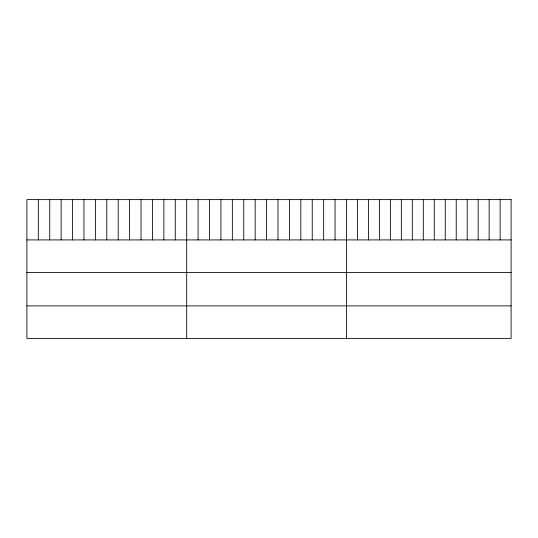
<?xml version="1.0" encoding="UTF-8"?>
<svg xmlns="http://www.w3.org/2000/svg" width="538" height="538" viewBox="0 0 538 538"><rect width="100%" height="100%" fill="white"/><g stroke="black" fill="none" stroke-linecap="round" stroke-linejoin="round"><path stroke-width="0.81" d="M26.9 239.914L511.1 239.914M26.9 272.41L511.1 272.41M26.9 305.887L511.1 305.887M500.125 199.618L500.125 239.914M489.15 199.618L489.15 239.914M478.174 199.618L478.174 239.914M467.199 199.618L467.199 239.914M456.224 199.618L456.224 239.914M445.249 199.618L445.249 239.914M434.274 199.618L434.274 239.914M423.298 199.618L423.298 239.914M412.323 199.618L412.323 239.914M401.348 199.618L401.348 239.914M390.373 199.618L390.373 239.914M379.398 199.618L379.398 239.914M368.422 199.618L368.422 239.914M357.447 199.618L357.447 239.914M346.472 199.618L346.472 338.382M335.06 199.618L335.06 239.914M323.647 199.618L323.647 239.914M312.235 199.618L312.235 239.914M300.816 199.618L300.816 239.914M289.404 199.618L289.404 239.914M277.991 199.618L277.991 239.914M266.579 199.618L266.579 239.914M255.167 199.618L255.167 239.914M243.754 199.618L243.754 239.914M232.342 199.618L232.342 239.914M220.923 199.618L220.923 239.914M209.511 199.618L209.511 239.914M198.098 199.618L198.098 239.914M186.686 199.618L186.686 338.382M175.274 199.618L175.274 239.914M163.861 199.618L163.861 239.914M152.449 199.618L152.449 239.914M141.03 199.618L141.03 239.914M129.618 199.618L129.618 239.914M118.205 199.618L118.205 239.914M106.793 199.618L106.793 239.914M95.381 199.618L95.381 239.914M83.968 199.618L83.968 239.914M72.556 199.618L72.556 239.914M61.137 199.618L61.137 239.914M49.725 199.618L49.725 239.914M38.312 199.618L38.312 239.914M511.1 199.618L26.9 199.618L26.9 338.382L511.1 338.382L511.1 199.618"/></g></svg>
